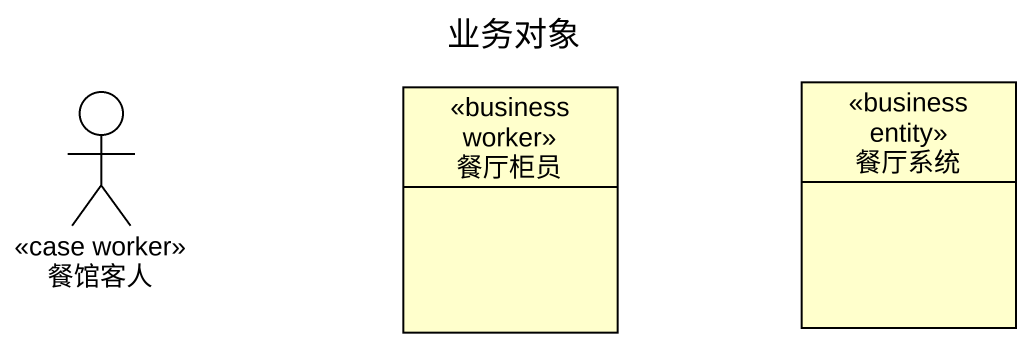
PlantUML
@startuml
title 业务对象
allowmixing
hide circle
hide empty members
actor 餐馆客人 <<case worker>>
class 餐厅柜员 <<business worker>>
class 餐厅系统 <<business entity>>
@enduml
